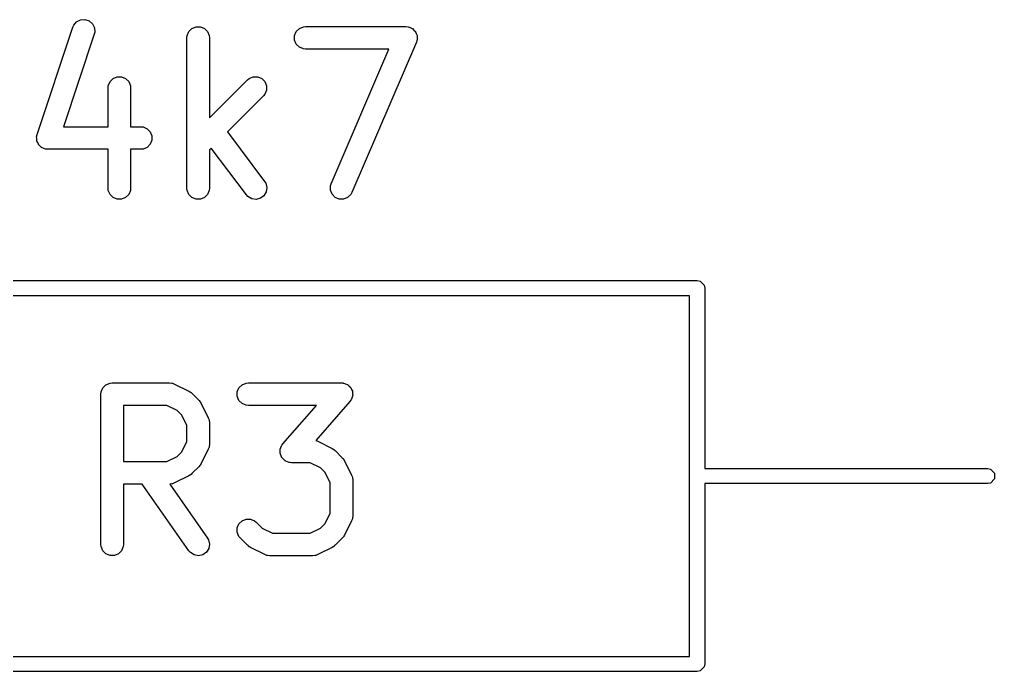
# Model space of a CAD drawing. Extents: x 2.7 to 14.1, y -9.5 to -1.1.
# Drawn here: x 3.2472 to 3.5024, y -9.4199 to -9.2492 of the extents above; entities that cross this region are included whole.
import ezdxf

# ---------------------------------------------------------------- set-up
doc = ezdxf.new("R2010")
doc.units = 0
doc.header["$MEASUREMENT"] = 0
doc.layers.add('BLACK', color=7, linetype='CONTINUOUS')

msp = doc.modelspace()

# ---------------------------------------------------------------- linework, layer by layer
at = {"layer": 'BLACK', "linetype": 'CONTINUOUS'}
for p, q in [((3.25182, -9.27927), (3.2612, -9.25115)), ((3.2612, -9.25115), (3.26143, -9.25062)), ((3.26143, -9.25062), (3.26219, -9.24975)), ((3.26219, -9.24975), (3.26322, -9.24924)), ((3.26322, -9.24924), (3.26437, -9.24916)), ((3.26437, -9.24916), (3.26546, -9.24952)), ((3.26546, -9.24952), (3.26633, -9.25028)), ((3.26633, -9.25028), (3.26685, -9.25131)), ((3.26685, -9.25131), (3.26693, -9.25246)), ((3.29235, -9.25151), (3.29342, -9.25107)), ((3.29342, -9.25107), (3.29457, -9.25107)), ((3.29457, -9.25107), (3.29563, -9.25151)), ((3.32047, -9.25151), (3.32154, -9.25107)), ((3.32154, -9.25107), (3.32211, -9.25101)), ((3.32211, -9.25101), (3.34836, -9.25101)), ((3.34836, -9.25101), (3.34894, -9.25107)), ((3.34894, -9.25107), (3.34895, -9.25107)), ((3.34895, -9.25107), (3.34897, -9.25107)), ((3.34897, -9.25107), (3.34948, -9.25129)), ((3.34948, -9.25129), (3.35, -9.25151)), ((3.2668, -9.25302), (3.25872, -9.27726)), ((3.26693, -9.25246), (3.2668, -9.25302)), ((3.29104, -9.25396), (3.2911, -9.25339)), ((3.29104, -9.29333), (3.29104, -9.25396)), ((3.2911, -9.25339), (3.29154, -9.25232)), ((3.29154, -9.25232), (3.29235, -9.25151)), ((3.29563, -9.25151), (3.29645, -9.25232)), ((3.29645, -9.25232), (3.29689, -9.25339)), ((3.29689, -9.25339), (3.29695, -9.25396)), ((3.29695, -9.25396), (3.29695, -9.27495)), ((3.31922, -9.25339), (3.31966, -9.25232)), ((3.31922, -9.25454), (3.31922, -9.25339)), ((3.31966, -9.25232), (3.32047, -9.25151)), ((3.35, -9.25151), (3.35002, -9.25152)), ((3.35002, -9.25152), (3.35003, -9.25153)), ((3.35003, -9.25153), (3.35042, -9.25193)), ((3.35042, -9.25193), (3.35082, -9.25232)), ((3.35082, -9.25232), (3.35082, -9.25234)), ((3.35082, -9.25234), (3.35084, -9.25235)), ((3.35084, -9.25235), (3.35104, -9.25287)), ((3.35104, -9.25287), (3.35126, -9.25339)), ((3.35126, -9.25339), (3.35126, -9.2534)), ((3.35126, -9.2534), (3.35126, -9.25342)), ((3.35126, -9.25342), (3.35126, -9.25398)), ((3.35126, -9.25398), (3.35126, -9.25454)), ((3.31966, -9.2556), (3.31922, -9.25454)), ((3.32047, -9.25642), (3.31966, -9.2556)), ((3.32154, -9.25686), (3.32047, -9.25642)), ((3.35108, -9.25512), (3.3342, -9.29449)), ((3.35125, -9.25457), (3.35108, -9.25512)), ((3.35126, -9.25454), (3.35125, -9.25455)), ((3.35125, -9.25455), (3.35125, -9.25457)), ((3.32211, -9.25691), (3.32154, -9.25686)), ((3.34388, -9.25691), (3.32211, -9.25691)), ((3.32877, -9.29217), (3.34388, -9.25691)), ((3.27173, -9.26463), (3.27279, -9.26419)), ((3.27279, -9.26419), (3.27395, -9.26419)), ((3.27395, -9.26419), (3.27501, -9.26463)), ((3.30735, -9.26463), (3.30842, -9.26419)), ((3.30842, -9.26419), (3.30957, -9.26419)), ((3.30957, -9.26419), (3.31063, -9.26463)), ((3.27042, -9.26708), (3.27047, -9.26651)), ((3.27047, -9.26651), (3.27092, -9.26544)), ((3.27092, -9.26544), (3.27173, -9.26463)), ((3.27501, -9.26463), (3.27583, -9.26544)), ((3.27583, -9.26544), (3.27627, -9.26651)), ((3.27627, -9.26651), (3.27632, -9.26708)), ((3.29695, -9.27495), (3.3069, -9.265)), ((3.3069, -9.265), (3.30735, -9.26463)), ((3.31063, -9.26463), (3.31145, -9.26544)), ((3.31145, -9.26544), (3.31189, -9.26651)), ((3.31189, -9.26651), (3.31189, -9.26766)), ((3.27042, -9.27726), (3.27042, -9.26708)), ((3.27632, -9.26708), (3.27632, -9.27726)), ((3.31108, -9.26917), (3.30164, -9.27861)), ((3.31145, -9.26873), (3.31108, -9.26917)), ((3.31189, -9.26766), (3.31145, -9.26873)), ((3.25176, -9.27956), (3.25182, -9.27927)), ((3.25872, -9.27726), (3.27042, -9.27726)), ((3.27632, -9.27726), (3.279, -9.27726)), ((3.279, -9.27726), (3.27957, -9.27731)), ((3.27957, -9.27731), (3.28064, -9.27775)), ((3.28064, -9.27775), (3.28145, -9.27857)), ((3.28145, -9.27857), (3.28189, -9.27963)), ((3.30164, -9.27861), (3.31135, -9.29156)), ((3.25169, -9.27984), (3.25173, -9.27969)), ((3.25173, -9.28031), (3.25169, -9.27984)), ((3.25173, -9.27963), (3.25176, -9.27956)), ((3.25173, -9.27969), (3.25173, -9.27963)), ((3.25173, -9.28078), (3.25173, -9.28031)), ((3.25177, -9.28088), (3.25173, -9.28078)), ((3.25178, -9.28099), (3.25177, -9.28088)), ((3.25199, -9.28141), (3.25178, -9.28099)), ((3.25217, -9.28185), (3.25199, -9.28141)), ((3.25224, -9.28192), (3.25217, -9.28185)), ((3.25229, -9.28202), (3.25224, -9.28192)), ((3.25265, -9.28233), (3.25229, -9.28202)), ((3.28145, -9.28185), (3.28064, -9.28266)), ((3.28189, -9.28078), (3.28145, -9.28185)), ((3.28189, -9.27963), (3.28189, -9.28078)), ((3.25298, -9.28266), (3.25265, -9.28233)), ((3.25308, -9.2827), (3.25298, -9.28266)), ((3.25316, -9.28277), (3.25308, -9.2827)), ((3.25361, -9.28292), (3.25316, -9.28277)), ((3.25405, -9.2831), (3.25361, -9.28292)), ((3.2542, -9.28312), (3.25405, -9.2831)), ((3.25425, -9.28314), (3.2542, -9.28312)), ((3.25433, -9.28313), (3.25425, -9.28314)), ((3.25462, -9.28316), (3.25433, -9.28313)), ((3.27042, -9.28316), (3.25462, -9.28316)), ((3.27042, -9.29333), (3.27042, -9.28316)), ((3.279, -9.28316), (3.27632, -9.28316)), ((3.27632, -9.28316), (3.27632, -9.29333)), ((3.27957, -9.2831), (3.279, -9.28316)), ((3.28064, -9.28266), (3.27957, -9.2831)), ((3.29742, -9.28283), (3.29695, -9.28331)), ((3.29695, -9.28331), (3.29695, -9.29333)), ((3.30663, -9.2951), (3.29742, -9.28283)), ((3.31135, -9.29156), (3.31165, -9.29205)), ((3.31165, -9.29205), (3.31194, -9.29317)), ((3.3286, -9.29272), (3.32877, -9.29217)), ((3.27047, -9.29391), (3.27042, -9.29333)), ((3.27092, -9.29497), (3.27047, -9.29391)), ((3.27627, -9.29391), (3.27583, -9.29497)), ((3.27632, -9.29333), (3.27627, -9.29391)), ((3.2911, -9.29391), (3.29104, -9.29333)), ((3.29154, -9.29497), (3.2911, -9.29391)), ((3.29689, -9.29391), (3.29645, -9.29497)), ((3.29695, -9.29333), (3.29689, -9.29391)), ((3.31178, -9.29431), (3.31119, -9.2953)), ((3.31194, -9.29317), (3.31178, -9.29431)), ((3.32859, -9.29387), (3.3286, -9.29272)), ((3.32901, -9.29494), (3.32859, -9.29387)), ((3.3342, -9.29449), (3.33392, -9.295)), ((3.27173, -9.29579), (3.27092, -9.29497)), ((3.27279, -9.29623), (3.27173, -9.29579)), ((3.27395, -9.29623), (3.27279, -9.29623)), ((3.27501, -9.29579), (3.27395, -9.29623)), ((3.27583, -9.29497), (3.27501, -9.29579)), ((3.29235, -9.29579), (3.29154, -9.29497)), ((3.29342, -9.29623), (3.29235, -9.29579)), ((3.29457, -9.29623), (3.29342, -9.29623)), ((3.29563, -9.29579), (3.29457, -9.29623)), ((3.29645, -9.29497), (3.29563, -9.29579)), ((3.30702, -9.29553), (3.30663, -9.2951)), ((3.30801, -9.29612), (3.30702, -9.29553)), ((3.30915, -9.29628), (3.30801, -9.29612)), ((3.31027, -9.29599), (3.30915, -9.29628)), ((3.31119, -9.2953), (3.31027, -9.29599)), ((3.32982, -9.29577), (3.32901, -9.29494)), ((3.33088, -9.29622), (3.32982, -9.29577)), ((3.33203, -9.29623), (3.33088, -9.29622)), ((3.3331, -9.29581), (3.33203, -9.29623)), ((3.33392, -9.295), (3.3331, -9.29581)), ((3.17654, -9.31755), (3.42457, -9.31755)), ((3.42457, -9.31755), (3.42532, -9.3177)), ((3.42532, -9.3177), (3.42639, -9.31877)), ((3.42639, -9.31877), (3.42654, -9.31952)), ((3.42654, -9.31952), (3.42654, -9.36676)), ((3.4226, -9.32149), (3.17851, -9.32149)), ((3.4226, -9.41598), (3.4226, -9.32149)), ((3.2686, -9.34669), (3.26904, -9.34563)), ((3.26904, -9.34563), (3.26986, -9.34481)), ((3.26986, -9.34481), (3.27092, -9.34437)), ((3.27092, -9.34437), (3.2715, -9.34432)), ((3.2715, -9.34432), (3.28649, -9.34432)), ((3.28649, -9.34432), (3.28707, -9.34437)), ((3.28707, -9.34437), (3.28717, -9.34441)), ((3.28717, -9.34441), (3.28727, -9.34442)), ((3.28727, -9.34442), (3.28781, -9.34463)), ((3.28781, -9.34463), (3.29156, -9.3465)), ((3.30422, -9.34669), (3.30466, -9.34563)), ((3.30466, -9.34563), (3.30548, -9.34481)), ((3.30548, -9.34481), (3.30654, -9.34437)), ((3.30654, -9.34437), (3.30712, -9.34432)), ((3.30712, -9.34432), (3.33149, -9.34432)), ((3.33149, -9.34432), (3.33179, -9.34435)), ((3.33179, -9.34435), (3.33187, -9.34434)), ((3.33187, -9.34434), (3.33192, -9.34436)), ((3.33192, -9.34436), (3.33206, -9.34437)), ((3.33206, -9.34437), (3.33251, -9.34456)), ((3.33251, -9.34456), (3.33296, -9.34471)), ((3.33296, -9.34471), (3.33304, -9.34478)), ((3.33304, -9.34478), (3.33313, -9.34481)), ((3.33313, -9.34481), (3.33347, -9.34515)), ((3.33347, -9.34515), (3.33383, -9.34547)), ((3.33383, -9.34547), (3.33387, -9.34556)), ((3.33387, -9.34556), (3.33394, -9.34563)), ((3.33394, -9.34563), (3.33413, -9.34607)), ((3.26854, -9.34727), (3.2686, -9.34669)), ((3.26854, -9.38664), (3.26854, -9.34727)), ((3.29156, -9.3465), (3.29181, -9.34666)), ((3.29181, -9.34666), (3.29188, -9.34669)), ((3.29188, -9.34669), (3.29197, -9.34675)), ((3.29197, -9.34675), (3.29205, -9.34681)), ((3.29205, -9.34681), (3.29211, -9.34687)), ((3.29211, -9.34687), (3.29233, -9.34706)), ((3.29233, -9.34706), (3.29421, -9.34893)), ((3.30422, -9.34784), (3.30422, -9.34669)), ((3.30466, -9.34891), (3.30422, -9.34784)), ((3.3342, -9.34829), (3.33405, -9.34874)), ((3.33413, -9.34607), (3.33434, -9.3465)), ((3.33438, -9.34784), (3.3342, -9.34829)), ((3.33434, -9.3465), (3.33435, -9.3466)), ((3.33435, -9.3466), (3.33438, -9.34669)), ((3.33438, -9.34669), (3.33438, -9.34717)), ((3.33438, -9.34717), (3.33442, -9.34765)), ((3.33442, -9.34765), (3.33438, -9.34774)), ((3.33438, -9.34774), (3.33438, -9.34784)), ((3.2858, -9.35022), (3.27445, -9.35022)), ((3.27445, -9.35022), (3.27445, -9.36494)), ((3.28849, -9.35157), (3.2858, -9.35022)), ((3.29421, -9.34893), (3.29439, -9.34916)), ((3.29439, -9.34916), (3.29445, -9.34921)), ((3.29445, -9.34921), (3.29451, -9.3493)), ((3.29451, -9.3493), (3.29457, -9.34938)), ((3.29457, -9.34938), (3.2946, -9.34945)), ((3.2946, -9.34945), (3.29476, -9.3497)), ((3.29476, -9.3497), (3.29663, -9.35345)), ((3.30548, -9.34972), (3.30466, -9.34891)), ((3.30654, -9.35016), (3.30548, -9.34972)), ((3.30712, -9.35022), (3.30654, -9.35016)), ((3.32498, -9.35022), (3.30712, -9.35022)), ((3.31614, -9.36032), (3.32498, -9.35022)), ((3.33371, -9.34921), (3.32478, -9.35942)), ((3.33389, -9.34896), (3.33371, -9.34921)), ((3.33394, -9.34891), (3.33389, -9.34896)), ((3.33397, -9.34886), (3.33394, -9.34891)), ((3.33405, -9.34874), (3.33397, -9.34886)), ((3.28969, -9.35277), (3.28849, -9.35157)), ((3.29104, -9.35546), (3.28969, -9.35277)), ((3.29663, -9.35345), (3.29684, -9.35399)), ((3.29104, -9.35969), (3.29104, -9.35546)), ((3.29684, -9.35399), (3.29685, -9.35409)), ((3.29685, -9.35409), (3.29689, -9.35419)), ((3.29689, -9.35419), (3.29695, -9.35477)), ((3.29695, -9.35477), (3.29695, -9.36039)), ((3.28969, -9.36239), (3.29104, -9.35969)), ((3.29684, -9.36117), (3.29663, -9.36171)), ((3.29685, -9.36107), (3.29684, -9.36117)), ((3.29689, -9.36097), (3.29685, -9.36107)), ((3.29695, -9.36039), (3.29689, -9.36097)), ((3.31565, -9.36125), (3.31581, -9.36079)), ((3.31581, -9.36079), (3.31589, -9.36068)), ((3.31589, -9.36068), (3.31591, -9.36063)), ((3.31591, -9.36063), (3.31597, -9.36057)), ((3.31597, -9.36057), (3.31614, -9.36032)), ((3.32478, -9.35942), (3.32531, -9.35963)), ((3.32531, -9.35963), (3.32906, -9.3615)), ((3.2858, -9.36494), (3.28849, -9.36359)), ((3.28849, -9.36359), (3.28969, -9.36239)), ((3.29663, -9.36171), (3.29476, -9.36546)), ((3.31544, -9.36188), (3.31547, -9.36179)), ((3.31547, -9.36236), (3.31544, -9.36188)), ((3.31547, -9.36169), (3.31565, -9.36125)), ((3.31547, -9.36179), (3.31547, -9.36169)), ((3.31547, -9.36284), (3.31547, -9.36236)), ((3.31551, -9.36293), (3.31547, -9.36284)), ((3.31551, -9.36303), (3.31551, -9.36293)), ((3.31573, -9.36346), (3.31551, -9.36303)), ((3.31591, -9.36391), (3.31573, -9.36346)), ((3.32906, -9.3615), (3.32931, -9.36166)), ((3.32931, -9.36166), (3.32938, -9.36169)), ((3.32938, -9.36169), (3.32946, -9.36175)), ((3.32946, -9.36175), (3.32955, -9.36181)), ((3.32955, -9.36181), (3.3296, -9.36187)), ((3.3296, -9.36187), (3.32983, -9.36205)), ((3.32983, -9.36205), (3.3317, -9.36393)), ((3.27445, -9.36494), (3.2858, -9.36494)), ((3.29421, -9.36623), (3.29233, -9.3681)), ((3.29439, -9.366), (3.29421, -9.36623)), ((3.29445, -9.36595), (3.29439, -9.366)), ((3.29451, -9.36586), (3.29445, -9.36595)), ((3.29457, -9.36578), (3.29451, -9.36586)), ((3.2946, -9.36571), (3.29457, -9.36578)), ((3.29476, -9.36546), (3.2946, -9.36571)), ((3.31598, -9.36398), (3.31591, -9.36391)), ((3.31602, -9.36407), (3.31598, -9.36398)), ((3.31639, -9.36438), (3.31602, -9.36407)), ((3.31672, -9.36472), (3.31639, -9.36438)), ((3.31682, -9.36476), (3.31672, -9.36472)), ((3.31689, -9.36483), (3.31682, -9.36476)), ((3.31735, -9.36498), (3.31689, -9.36483)), ((3.31779, -9.36516), (3.31735, -9.36498)), ((3.31793, -9.36518), (3.31779, -9.36516)), ((3.31798, -9.36519), (3.31793, -9.36518)), ((3.31806, -9.36519), (3.31798, -9.36519)), ((3.31837, -9.36522), (3.31806, -9.36519)), ((3.32329, -9.36522), (3.31837, -9.36522)), ((3.32599, -9.36657), (3.32329, -9.36522)), ((3.3317, -9.36393), (3.33189, -9.36415)), ((3.33189, -9.36415), (3.33195, -9.36421)), ((3.33195, -9.36421), (3.332, -9.36429)), ((3.332, -9.36429), (3.33207, -9.36438)), ((3.33207, -9.36438), (3.3321, -9.36445)), ((3.3321, -9.36445), (3.33225, -9.3647)), ((3.33225, -9.3647), (3.33413, -9.36845)), ((3.29156, -9.36866), (3.28781, -9.37053)), ((3.29181, -9.3685), (3.29156, -9.36866)), ((3.29188, -9.36847), (3.29181, -9.3685)), ((3.29197, -9.3684), (3.29188, -9.36847)), ((3.29205, -9.36835), (3.29197, -9.3684)), ((3.29211, -9.36829), (3.29205, -9.36835)), ((3.29233, -9.3681), (3.29211, -9.36829)), ((3.32719, -9.36777), (3.32599, -9.36657)), ((3.32854, -9.37046), (3.32719, -9.36777)), ((3.33413, -9.36845), (3.33434, -9.36899)), ((3.42654, -9.36676), (3.50056, -9.36676)), ((3.50056, -9.36676), (3.50131, -9.36691)), ((3.50131, -9.36691), (3.50237, -9.36798)), ((3.50237, -9.36798), (3.50237, -9.36949)), ((3.27933, -9.37084), (3.27445, -9.37084)), ((3.27445, -9.37084), (3.27445, -9.38664)), ((3.29157, -9.38833), (3.27933, -9.37084)), ((3.28707, -9.37079), (3.28654, -9.37084)), ((3.28654, -9.37084), (3.29641, -9.38495)), ((3.28717, -9.37075), (3.28707, -9.37079)), ((3.28727, -9.37074), (3.28717, -9.37075)), ((3.28781, -9.37053), (3.28727, -9.37074)), ((3.32854, -9.37844), (3.32854, -9.37046)), ((3.33434, -9.36899), (3.33434, -9.36909)), ((3.33434, -9.36909), (3.33438, -9.36919)), ((3.33438, -9.36919), (3.33444, -9.36977)), ((3.33444, -9.36977), (3.33444, -9.37914)), ((3.50056, -9.3707), (3.42654, -9.3707)), ((3.42654, -9.3707), (3.42654, -9.41794)), ((3.50131, -9.37055), (3.50056, -9.3707)), ((3.50237, -9.36949), (3.50131, -9.37055)), ((3.32719, -9.38114), (3.32854, -9.37844)), ((3.30422, -9.38231), (3.30466, -9.38125)), ((3.30466, -9.38125), (3.30548, -9.38043)), ((3.30548, -9.38043), (3.30654, -9.37999)), ((3.30654, -9.37999), (3.30769, -9.37999)), ((3.30769, -9.37999), (3.30876, -9.38043)), ((3.30876, -9.38043), (3.3092, -9.3808)), ((3.3092, -9.3808), (3.31074, -9.38234)), ((3.32599, -9.38234), (3.32719, -9.38114)), ((3.33413, -9.38046), (3.33225, -9.38421)), ((3.33434, -9.37992), (3.33413, -9.38046)), ((3.33438, -9.37972), (3.33434, -9.37981)), ((3.33434, -9.37981), (3.33434, -9.37992)), ((3.33444, -9.37914), (3.33438, -9.37972)), ((3.30422, -9.38346), (3.30422, -9.38231)), ((3.30466, -9.38453), (3.30422, -9.38346)), ((3.31074, -9.38234), (3.31344, -9.38369)), ((3.31344, -9.38369), (3.32329, -9.38369)), ((3.32329, -9.38369), (3.32599, -9.38234)), ((3.2686, -9.38721), (3.26854, -9.38664)), ((3.27445, -9.38664), (3.27439, -9.38721)), ((3.29641, -9.38495), (3.2967, -9.38545)), ((3.2967, -9.38545), (3.29695, -9.38657)), ((3.29695, -9.38657), (3.29675, -9.38771)), ((3.30503, -9.38498), (3.30466, -9.38453)), ((3.3069, -9.38685), (3.30503, -9.38498)), ((3.3317, -9.38498), (3.32983, -9.38685)), ((3.33189, -9.38475), (3.3317, -9.38498)), ((3.33195, -9.3847), (3.33189, -9.38475)), ((3.332, -9.38461), (3.33195, -9.3847)), ((3.33207, -9.38453), (3.332, -9.38461)), ((3.3321, -9.38446), (3.33207, -9.38453)), ((3.33225, -9.38421), (3.3321, -9.38446)), ((3.26904, -9.38828), (3.2686, -9.38721)), ((3.26986, -9.38909), (3.26904, -9.38828)), ((3.27092, -9.38953), (3.26986, -9.38909)), ((3.27314, -9.38909), (3.27207, -9.38953)), ((3.27395, -9.38828), (3.27314, -9.38909)), ((3.27439, -9.38721), (3.27395, -9.38828)), ((3.29195, -9.38877), (3.29157, -9.38833)), ((3.29292, -9.38939), (3.29195, -9.38877)), ((3.29613, -9.38868), (3.29518, -9.38934)), ((3.29675, -9.38771), (3.29613, -9.38868)), ((3.30713, -9.38704), (3.3069, -9.38685)), ((3.30718, -9.3871), (3.30713, -9.38704)), ((3.30727, -9.38715), (3.30718, -9.3871)), ((3.30735, -9.38722), (3.30727, -9.38715)), ((3.30742, -9.38725), (3.30735, -9.38722)), ((3.30767, -9.3874), (3.30742, -9.38725)), ((3.31142, -9.38928), (3.30767, -9.3874)), ((3.32906, -9.3874), (3.32531, -9.38928)), ((3.32931, -9.38725), (3.32906, -9.3874)), ((3.32938, -9.38722), (3.32931, -9.38725)), ((3.32946, -9.38715), (3.32938, -9.38722)), ((3.32955, -9.3871), (3.32946, -9.38715)), ((3.3296, -9.38704), (3.32955, -9.3871)), ((3.32983, -9.38685), (3.3296, -9.38704)), ((3.27207, -9.38953), (3.27092, -9.38953)), ((3.29406, -9.38959), (3.29292, -9.38939)), ((3.29518, -9.38934), (3.29406, -9.38959)), ((3.31196, -9.38949), (3.31142, -9.38928)), ((3.31207, -9.38949), (3.31196, -9.38949)), ((3.31217, -9.38953), (3.31207, -9.38949)), ((3.31274, -9.38959), (3.31217, -9.38953)), ((3.32399, -9.38959), (3.31274, -9.38959)), ((3.32457, -9.38953), (3.32399, -9.38959)), ((3.32466, -9.38949), (3.32457, -9.38953)), ((3.32477, -9.38949), (3.32466, -9.38949)), ((3.32531, -9.38928), (3.32477, -9.38949)), ((3.17851, -9.41598), (3.4226, -9.41598)), ((3.42532, -9.41976), (3.42457, -9.41991)), ((3.42639, -9.4187), (3.42532, -9.41976)), ((3.42654, -9.41794), (3.42639, -9.4187)), ((3.42457, -9.41991), (3.17654, -9.41991))]:
    msp.add_line(p, q, dxfattribs=at)

doc.saveas('drawing.dxf')
